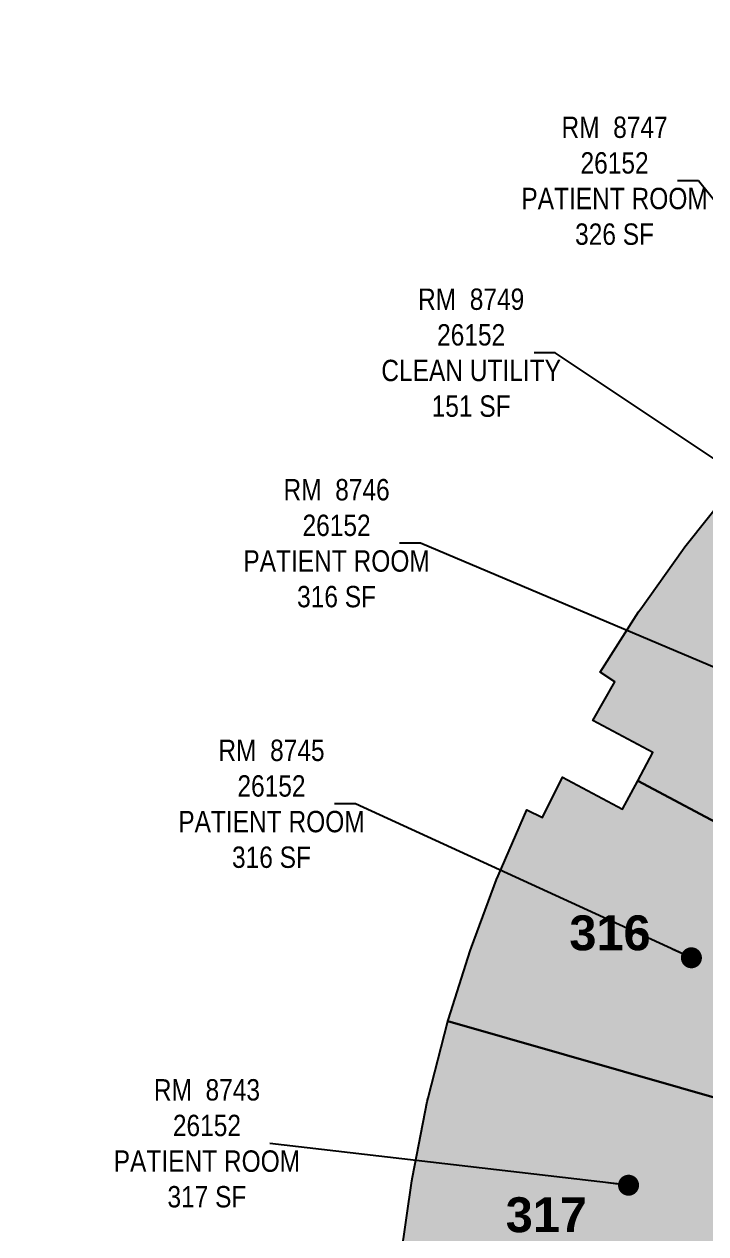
# Model space of a CAD drawing. Header units: inches. Extents: x -414 to 2565, y 1974 to 4508.
# Drawn here: x -293 to 153, y 3424 to 4216 of the extents above; entities that cross this region are included whole.
import ezdxf

# ---------------------------------------------------------------- set-up
doc = ezdxf.new("R2010")
doc.units = ezdxf.units.IN
doc.header["$LTSCALE"] = 96
doc.header["$MEASUREMENT"] = 0
doc.layers.get('Defpoints').update_dxf_attribs({"color": 31})
for name, color, linetype in [('0-LABEL', 3, 'Continuous'), ('4-OCC', 6, 'Continuous'), ('4-OCC-PTN', 95, 'Continuous')]:
    doc.layers.add(name, color=color, linetype=linetype)
doc.styles.add('AE-101i$0$Arial_B', font='arialbd.ttf', dxfattribs={"height": 9.132805816937543})
doc.styles.add('ArialN', font='ARIALN.TTF')
doc.dimstyles.new('AB-220', dxfattribs={"dimscale": 220, "dimtxt": 0.0703125, "dimasz": 0.0625, "dimexe": 0.0625, "dimexo": 0.125, "dimgap": 0.1875, "dimtad": 0, "dimdec": 4, "dimrnd": 0.0625, "dimzin": 0, "dimdsep": 46, "dimlunit": 4, "dimtxsty": 'ArialN', "dimblk": 'ARCHTICK', "dimcen": 0.0625, "dimclrd": 256, "dimclre": 256, "dimclrt": 256, "dimadec": 0, "dimazin": 0, "dimtfac": 1, "dimtdec": 4, "dimtofl": 0, "dimtmove": 2, "dimatfit": 3, "dimldrblk": 'DOT', "dimfxl": 0, "dimfrac": 2, "dimtolj": 1, "dimtzin": 0, "dimlwd": -1, "dimlwe": -1, "dimarcsym": 0})

# ---------------------------------------------------------------- blocks, each defined once
blk = doc.blocks.new('_ArchTick')
at = {"color": 0, "linetype": 'ByBlock', "const_width": 0.15}
blk.add_lwpolyline([(-0.5, -0.5), (0.5, 0.5)], dxfattribs=at)
blk = doc.blocks.new('_Dot')
at = {"lineweight": -2}
blk.add_line((-0.5, 0), (-1, 0), dxfattribs=at)
at = {"const_width": 0.5}
blk.add_lwpolyline([(-0.25, 0, 1), (0.25, 0, 1)], format="xyb", close=True, dxfattribs=at)
blk = doc.blocks.new('tags08')
at = {"layer": '0-LABEL', "char_height": 14, "attachment_point": 5, "style": 'ArialN'}
for s, insert in [('RM  8747\\P26152\\PPATIENT ROOM\\P326 SF', (93.27650022459056, 4113.161984276314)), ('RM  8749\\P26152\\PCLEAN UTILITY\\P151 SF', (-0.6340050250364584, 4000.538704632378)), ('RM  8746\\P26152\\PPATIENT ROOM\\P316 SF', (-88.73337369123692, 3875.767533443654)), ('RM  8745\\P26152\\PPATIENT ROOM\\P316 SF', (-131.3620783174301, 3705.087759725746)), ('RM  8743\\P26152\\PPATIENT ROOM\\P317 SF', (-173.6273240753289, 3482.71049776136))]:
    blk.add_mtext(s, dxfattribs=dict(at, insert=insert))
at = {"layer": '0-LABEL', "annotation_type": 0, "has_hookline": 1, "hookline_direction": 1}
for points, text_width in [([(471.5560246603092, 3992.634419180948), (311.2215904882796, 4215.762324743038), (297.4715904882796, 4215.762324743038)], 119.6398362892224), ([(326.0650416503688, 3890.383223075495), (148.2765002245906, 4113.161984276314), (134.5265002245906, 4113.161984276314)], 119.6398362892224), ([(671.2172591718627, 3588.626315501085), (54.36599497496354, 4000.538704632378), (40.61599497496354, 4000.538704632378)], 116.7366984993179), ([(230.7087686502771, 3763.952719766095), (-33.73337369123692, 3875.767533443654), (-47.48337369123692, 3875.767533443654)], 119.6398362892224), ([(143.5735970382848, 3604.294694435925), (-76.36207831743013, 3705.087759725746), (-90.11207831743013, 3705.087759725746)], 119.6398362892224), ([(102.4304273971405, 3455.327436051296), (-132.3773240753289, 3482.71049776136)], 119.6398362892224)]:
    blk.add_leader(points, dimstyle='AB-220', dxfattribs=dict(at, text_width=text_width))

msp = doc.modelspace()

# ---------------------------------------------------------------- hatches: boundary and pattern name
at = {"layer": '4-OCC-PTN'}
h = msp.add_hatch(color=26, dxfattribs=at)
h.dxf.hatch_style = 1
edge = h.paths.add_edge_path()
edge.add_line((357.5820131984503, 3700.95977925105), (335.7029624907989, 3673.458601904003))
edge.add_line((335.7029624907989, 3673.458601904003), (333.5742878760736, 3670.272135628167))
edge.add_line((333.5742878760736, 3670.272135628167), (334.48403266225, 3669.665652148709))
edge.add_line((334.48403266225, 3669.665652148709), (332.4046507504679, 3666.159692480531))
edge.add_line((332.4046507504679, 3666.159692480531), (306.1332210742855, 3621.864523638213))
edge.add_line((306.1332210742855, 3621.864523638213), (304.6554649768393, 3619.37042359309))
edge.add_line((304.6554649768393, 3619.37042359309), (303.0503939570219, 3616.661755357134))
edge.add_line((303.0503939570219, 3616.661755357134), (108.4101573990777, 3720.153311932172))
edge.add_line((108.4101573990777, 3720.153311932172), (118.2690548201397, 3738.695215370823))
edge.add_line((118.2690548201397, 3738.695215370823), (78.93908955637039, 3759.607328848486))
edge.add_line((78.93908955637039, 3759.607328848486), (93.38586612068661, 3785.141814848507))
edge.add_line((93.38586612068661, 3785.141814848507), (83.74206428912407, 3791.285619829103))
edge.add_line((83.74206428912407, 3791.285619829103), (108.9224155944883, 3830.810689196534))
edge.add_line((108.9224155944883, 3830.810689196534), (110.3565179392247, 3832.936824409876))
edge.add_line((110.3565179392247, 3832.936824409876), (137.7260590515777, 3871.307342639382))
edge.add_line((137.7260590515777, 3871.307342639382), (139.2694681375017, 3873.355508590399))
edge.add_line((139.2694681375017, 3873.355508590399), (169.4071650584958, 3911.243684175057))
edge.add_line((169.4071650584958, 3911.243684175057), (382.4784477341839, 3732.484415774047))
edge.add_arc((889.2511819956279, 3306.669774787095), 661.9189623131119, 139.9614197209344, 143.4390799730307)
h = msp.add_hatch(color=26, dxfattribs=at)
h.dxf.hatch_style = 1
edge = h.paths.add_edge_path()
edge.add_line((278.4274748959222, 3564.647119644356), (276.6697720846439, 3560.934063885488))
edge.add_line((276.6697720846439, 3560.934063885488), (275.6678590542977, 3561.354052580158))
edge.add_line((275.6678590542977, 3561.354052580158), (274.2463997551224, 3557.880076576348))
edge.add_line((274.2463997551224, 3557.880076576348), (263.6755260583857, 3524.350556279025))
edge.add_arc((897.3503976321404, 3300.829841409112), 671.9414802197967, 160.5703570659127, 163.9978898628781)
edge.add_line((251.4456123723614, 3486.065802330555), (-15.90298359080293, 3562.726778313472))
edge.add_line((-15.90298359080293, 3562.726778313472), (-15.46977832010111, 3564.100538911049))
edge.add_line((-15.46977832010111, 3564.100538911049), (-1.34437773325385, 3608.900395712642))
edge.add_line((-1.34437773325385, 3608.900395712642), (-0.5094271394661973, 3611.325258158307))
edge.add_line((-0.5094271394661973, 3611.325258158307), (15.99647793137251, 3655.472123830757))
edge.add_line((15.99647793137251, 3655.472123830757), (16.96884778519257, 3657.876771190582))
edge.add_line((16.96884778519257, 3657.876771190582), (35.76459519144942, 3701.101733676143))
edge.add_line((35.76459519144942, 3701.101733676143), (46.09190029877823, 3696.190329867691))
edge.add_line((46.09190029877823, 3696.190329867691), (59.2211774647842, 3722.523586551294))
edge.add_line((59.2211774647842, 3722.523586551294), (98.55124918322713, 3701.611416470765))
edge.add_line((98.55124918322713, 3701.611416470765), (108.4101573990772, 3720.15331193217))
edge.add_line((108.4101573990772, 3720.15331193217), (303.0501776673725, 3616.6612984565))
edge.add_line((303.0501776673725, 3616.6612984565), (300.2485918062118, 3610.74309405414))
edge.add_line((300.2485918062118, 3610.74309405414), (278.4274748959222, 3564.647119644356))
h = msp.add_hatch(color=26, dxfattribs=at)
h.dxf.hatch_style = 1
edge = h.paths.add_edge_path()
edge.add_line((226.1427945884391, 3347.92809378912), (5.242714219859636, 3363.435865127286))
edge.add_line((5.242714219859636, 3363.435865127286), (6.708993004303238, 3384.416799203803))
edge.add_line((6.708993004303238, 3384.416799203803), (-36.83928358054186, 3387.461991351015))
edge.add_line((-36.83928358054186, 3387.461991351015), (-35.21952965262631, 3406.852840064901))
edge.add_line((-35.21952965262631, 3406.852840064901), (-46.58475758808049, 3408.127661136192))
edge.add_line((-46.58475758808049, 3408.127661136192), (-39.56105047917185, 3458.110570153954))
edge.add_line((-39.56105047917185, 3458.110570153954), (-39.13170528715023, 3460.643238911838))
edge.add_line((-39.13170528715023, 3460.643238911838), (-29.33551620076946, 3510.117381392169))
edge.add_line((-29.33551620076946, 3510.117381392169), (-28.7663934664422, 3512.627320765785))
edge.add_line((-28.7663934664422, 3512.627320765785), (-15.90298359080293, 3562.726778313472))
edge.add_line((-15.90298359080293, 3562.726778313472), (251.4456123723614, 3486.065802330555))
edge.add_arc((-543.5496497447588, 3667.737248681635), 815.488798946964, 344.303796230807, 347.12785846295594, ccw=False)
edge.add_line((241.5293055615846, 3447.117632275789), (232.7043035439244, 3413.11006315751))
edge.add_line((232.7043035439244, 3413.11006315751), (232.0878956158197, 3409.355854956428))
edge.add_line((232.0878956158197, 3409.355854956428), (233.1617927415325, 3409.180863732582))
edge.add_line((233.1617927415325, 3409.180863732582), (232.6875464220409, 3405.126789609471))
edge.add_line((232.6875464220409, 3405.126789609471), (226.761963406125, 3354.472199828076))
edge.add_line((226.761963406125, 3354.472199828076), (226.3573638129517, 3351.013472701839))
edge.add_line((226.3573638129517, 3351.013472701839), (226.1427945884391, 3347.92809378912))

# ---------------------------------------------------------------- linework, layer by layer
at = {"layer": '4-OCC'}
for points in [[(357.5820131984503, 3700.95977925105), (335.7029624907989, 3673.458601904003), (333.5742878760736, 3670.272135628167), (334.48403266225, 3669.665652148709), (332.4046507504679, 3666.159692480531), (306.1332210742855, 3621.864523638213), (304.6554649768393, 3619.37042359309), (303.0503939570219, 3616.661755357134), (108.4101573990777, 3720.153311932172), (118.2690548201397, 3738.695215370823), (78.93908955637039, 3759.607328848486), (93.38586612068661, 3785.141814848507), (83.74206428912407, 3791.285619829103), (108.9224155944883, 3830.810689196534), (110.3565179392247, 3832.936824409876), (137.7260590515777, 3871.307342639382), (139.2694681375017, 3873.355508590399), (169.4071650584958, 3911.243684175057), (382.4784477341839, 3732.484415774047, 0.0151753201651608), (357.5820131984508, 3700.95977925105)], [(278.4274748959222, 3564.647119644356), (276.6697720846439, 3560.934063885488), (275.6678590542977, 3561.354052580158), (274.2463997551224, 3557.880076576348), (263.6755260583857, 3524.350556279025, 0.01495654823376612), (251.4456123723614, 3486.065802330555), (-15.90298359080293, 3562.726778313472), (-15.46977832010111, 3564.100538911049), (-1.34437773325385, 3608.900395712642), (-0.5094271394661973, 3611.325258158307), (15.99647793137251, 3655.472123830757), (16.96884778519257, 3657.876771190582), (35.76459519144942, 3701.101733676143), (46.09190029877823, 3696.190329867691), (59.2211774647842, 3722.523586551294), (98.55124918322713, 3701.611416470765), (108.4101573990772, 3720.15331193217), (303.0501776673725, 3616.6612984565), (300.2485918062118, 3610.74309405414)], [(226.1427945884391, 3347.92809378912), (5.242714219859636, 3363.435865127286), (6.708993004303238, 3384.416799203803), (-36.83928358054186, 3387.461991351015), (-35.21952965262631, 3406.852840064901), (-46.58475758808049, 3408.127661136192), (-39.56105047917185, 3458.110570153954), (-39.13170528715023, 3460.643238911838), (-29.33551620076946, 3510.117381392169), (-28.7663934664422, 3512.627320765785), (-15.90298359080293, 3562.726778313472), (251.4456123723614, 3486.065802330555, -0.01232291976422485), (241.5293055615846, 3447.117632275789), (232.7043035439244, 3413.11006315751), (232.0878956158197, 3409.355854956428), (233.1617927415325, 3409.180863732582), (232.6875464220409, 3405.126789609471), (226.761963406125, 3354.472199828076), (226.3573638129517, 3351.013472701839), (226.1427945884391, 3347.92809378912)]]:
    msp.add_lwpolyline(points, format="xyb", close=True, dxfattribs=at)

# ---------------------------------------------------------------- block references
at = {"layer": '0-LABEL'}
msp.add_blockref('tags08', (0, 0), dxfattribs=at)

# ---------------------------------------------------------------- texts
at = {"layer": 'Defpoints', "style": 'AE-101i$0$Arial_B'}
for s, p in [('316', (63.67119393434427, 3609.2324996605)), ('317', (21.9882773419265, 3424.616041026133))]:
    msp.add_text(s, height=22.83201454234386, dxfattribs=at).set_placement(p)

doc.saveas('drawing.dxf')
